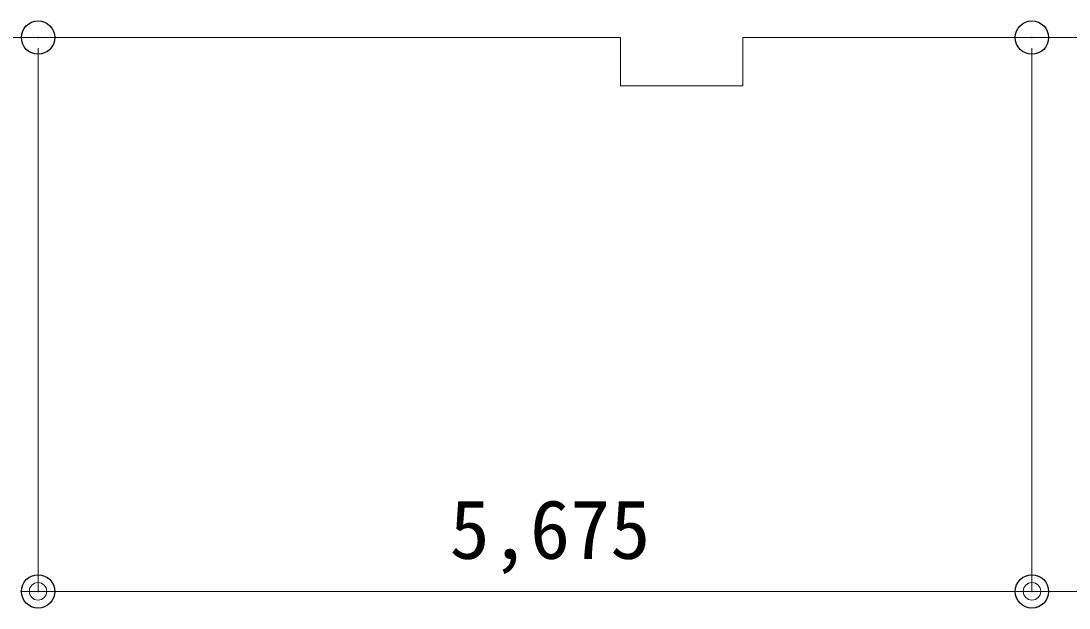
# Model space of a CAD drawing. Units: millimetres, scale not verified. Extents: x -18096 to 46307, y -19066 to 29624.
# Drawn here: x -5191 to 794, y -19066 to -15717 of the extents above; entities that cross this region are included whole.
import ezdxf
from ezdxf.enums import TextEntityAlignment as Align

# ---------------------------------------------------------------- set-up
doc = ezdxf.new("R2010")
doc.units = ezdxf.units.MM
doc.header["$LTSCALE"] = 380
doc.header["$PDMODE"] = 32
doc.header["$PDSIZE"] = 190
for name, color, linetype, lineweight in [('1-A_0-3', 8, 'Continuous', 18), ('1-E_0', 1, 'Continuous', 18), ('3-0_KUTAI', 1, 'Continuous', 18)]:
    doc.layers.add(name, color=color, linetype=linetype, lineweight=lineweight)
doc.layers.add('1-F_Defpoints', color=5, linetype='Continuous')
doc.styles.add('ＭＳ ゴシック', font='')
doc.styles.get('ＭＳ ゴシック').set_extended_font_data('MS Gothic')

# ---------------------------------------------------------------- blocks, each defined once
blk = doc.blocks.new('_Origin')
at = {"layer": '1-E_0'}
blk.add_line((0, 0), (-380, 0), dxfattribs=at)
blk.add_circle((0, 0), 190, dxfattribs=at)

msp = doc.modelspace()

# ---------------------------------------------------------------- linework, layer by layer
at = {"layer": '1-A_0-3'}
for p, q in [((-1768.1, -15811.9), (-10818.1, -15811.9)), ((-1768.1, -15811.9), (-1768.1, -16086.9)), ((-1068.1, -16086.9), (-1068.1, -15811.9)), ((8231.9, -15811.9), (-1068.1, -15811.9)), ((-1768.1, -16086.9), (-1068.1, -16086.9))]:
    msp.add_line(p, q, dxfattribs=at)
at = {"layer": '1-F_Defpoints'}
for p in [(-5093.1, -15811.9), (581.9, -15811.9), (-5093.1, -18971.4), (581.9, -18971.4)]:
    msp.add_point(p, dxfattribs=at)
at = {"layer": '3-0_KUTAI'}
for p, q in [((-5093.1, -15871.9), (-5093.1, -18971.4)), ((-5093.1, -15871.9), (-5093.1, -18971.4)), ((581.9, -15871.9), (581.9, -18971.4)), ((581.9, -15871.9), (581.9, -18971.4)), ((-4993.1, -18971.4), (481.9, -18971.4)), ((681.9, -18971.4), (6494.4, -18971.4))]:
    msp.add_line(p, q, dxfattribs=at)

# ---------------------------------------------------------------- block references
at = {"layer": '3-0_KUTAI', "xscale": 0.2631579, "yscale": 0.2631579}
for p in [(-5093.1, -18971.4), (581.9, -18971.4)]:
    msp.add_blockref('_Origin', p, dxfattribs=at)
at = {"layer": '3-0_KUTAI', "xscale": 0.2631579, "yscale": 0.2631579, "rotation": 180}
for p in [(-5093.1, -18971.4), (581.9, -18971.4)]:
    msp.add_blockref('_Origin', p, dxfattribs=at)

# ---------------------------------------------------------------- texts
at = {"layer": '3-0_KUTAI', "color": 3, "style": 'ＭＳ ゴシック'}
msp.add_text('5,675', height=337.1, dxfattribs=at).set_placement((-2743.1, -18886.9), align=Align.BOTTOM_LEFT)

doc.saveas('drawing.dxf')
